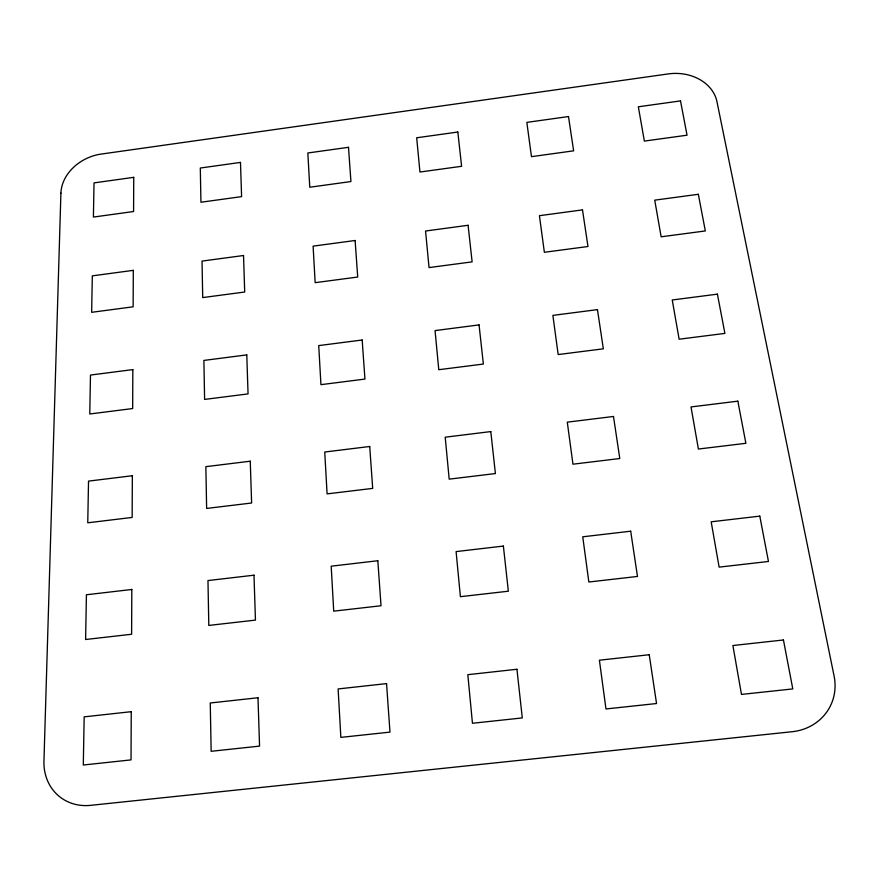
<?xml version="1.0" encoding="UTF-8"?>
<svg xmlns="http://www.w3.org/2000/svg" width="879" height="879" viewBox="0 0 879 879"><rect width="100%" height="100%" fill="white"/><g stroke="black" fill="none" stroke-linecap="round" stroke-linejoin="round"><path stroke-width="1.32" d="M131.246 711.682L131.026 759.895L83.296 765.016L84.175 716.857L131.246 711.682M131.817 589.468L131.608 634.253L85.604 639.505L86.428 594.764L131.817 589.468M132.344 475.726L132.158 517.434L87.757 522.796L88.526 481.121L132.344 475.726M132.839 369.598L132.663 408.548L89.768 413.987L90.482 375.058L132.839 369.598M133.3 270.347L133.136 306.804L91.647 312.309L92.317 275.863L133.3 270.347M133.74 177.338L133.575 211.52L93.405 217.069L94.031 182.887L133.74 177.338M60.915 193.138L43.95 761.148A51.136 45.137 -51.5 0 0 90.559 805.351L792.111 731.724A53.015 48.784 27.6 0 0 834.094 676.039L716.945 101.623A42.818 34.523 -2.8 0 0 668.194 73.924L101.085 154.089A41.115 32.699 -25.1 0 0 60.915 193.138M240.483 162.417L200.302 168.032L200.939 202.236L241.593 196.632L240.483 162.417M348.502 147.309L307.837 152.99L309.771 187.227L350.93 181.546L348.502 147.309M457.827 132.026L416.679 137.783L419.942 172.031L461.607 166.296L457.827 132.026M568.493 116.555L526.84 122.379L531.465 156.66L573.635 150.836L568.493 116.555M680.5 100.898L638.341 106.788L644.362 141.09L687.048 135.201L680.5 100.898M243.527 255.514L202.027 261.096L202.708 297.585L244.714 292.015L243.527 255.514M355.116 240.494L313.1 246.142L315.165 282.675L357.709 277.028L355.116 240.494M468.089 225.288L425.557 231.012L429.04 267.579L472.122 261.865L468.089 225.288M582.491 209.883L539.42 215.685L544.365 252.284L587.985 246.505L582.491 209.883M698.333 194.292L654.723 200.159L661.151 236.803L705.332 230.946L698.333 194.292M246.779 354.896L203.884 360.423L204.609 399.418L248.054 393.902L246.779 354.896M362.17 339.997L318.725 345.601L320.934 384.661L364.939 379.08L362.17 339.997M479.055 324.911L435.05 330.592L438.775 369.707L483.362 364.049L479.055 324.911M597.456 309.628L552.88 315.385L558.165 354.556L603.335 348.82L597.456 309.628M717.407 294.146L672.237 299.981L679.126 339.206L724.9 333.405L717.407 294.146M250.251 461.2L205.862 466.672L206.631 508.436L251.625 503.008L250.251 461.2M369.718 446.488L324.736 452.026L327.098 493.888L372.696 488.383L369.718 446.488M490.79 431.578L445.203 437.193L449.191 479.143L495.404 473.561L490.79 431.578M613.487 416.47L567.285 422.162L572.954 464.189L619.794 458.53L613.487 416.47M737.844 401.165L691.015 406.933L698.398 449.037L745.886 443.302L737.844 401.165M253.987 575.196L207.971 580.569L208.806 625.43L255.448 620.102L253.987 575.196M377.827 560.736L331.185 566.186L333.723 611.158L381.025 605.752L377.827 560.736M503.381 546.079L456.102 551.594L460.398 596.687L508.348 591.204L503.381 546.079M630.693 531.202L582.744 536.805L588.842 582.008L637.484 576.448L630.693 531.202M759.797 516.127L711.177 521.807L719.121 567.12L768.455 561.472L759.797 516.127M257.986 697.75L210.257 702.991L211.147 751.303L259.569 746.106L257.986 697.75M386.54 683.609L338.118 688.938L340.854 737.382L389.979 732.119L386.54 683.609M516.94 669.271L467.826 674.676L472.452 723.274L522.291 717.923L516.94 669.271M649.229 654.734L599.401 660.206L605.972 708.957L656.547 703.53L649.229 654.734M783.442 639.978L732.888 645.527L741.469 694.421L792.792 688.916L783.442 639.978"/></g></svg>
